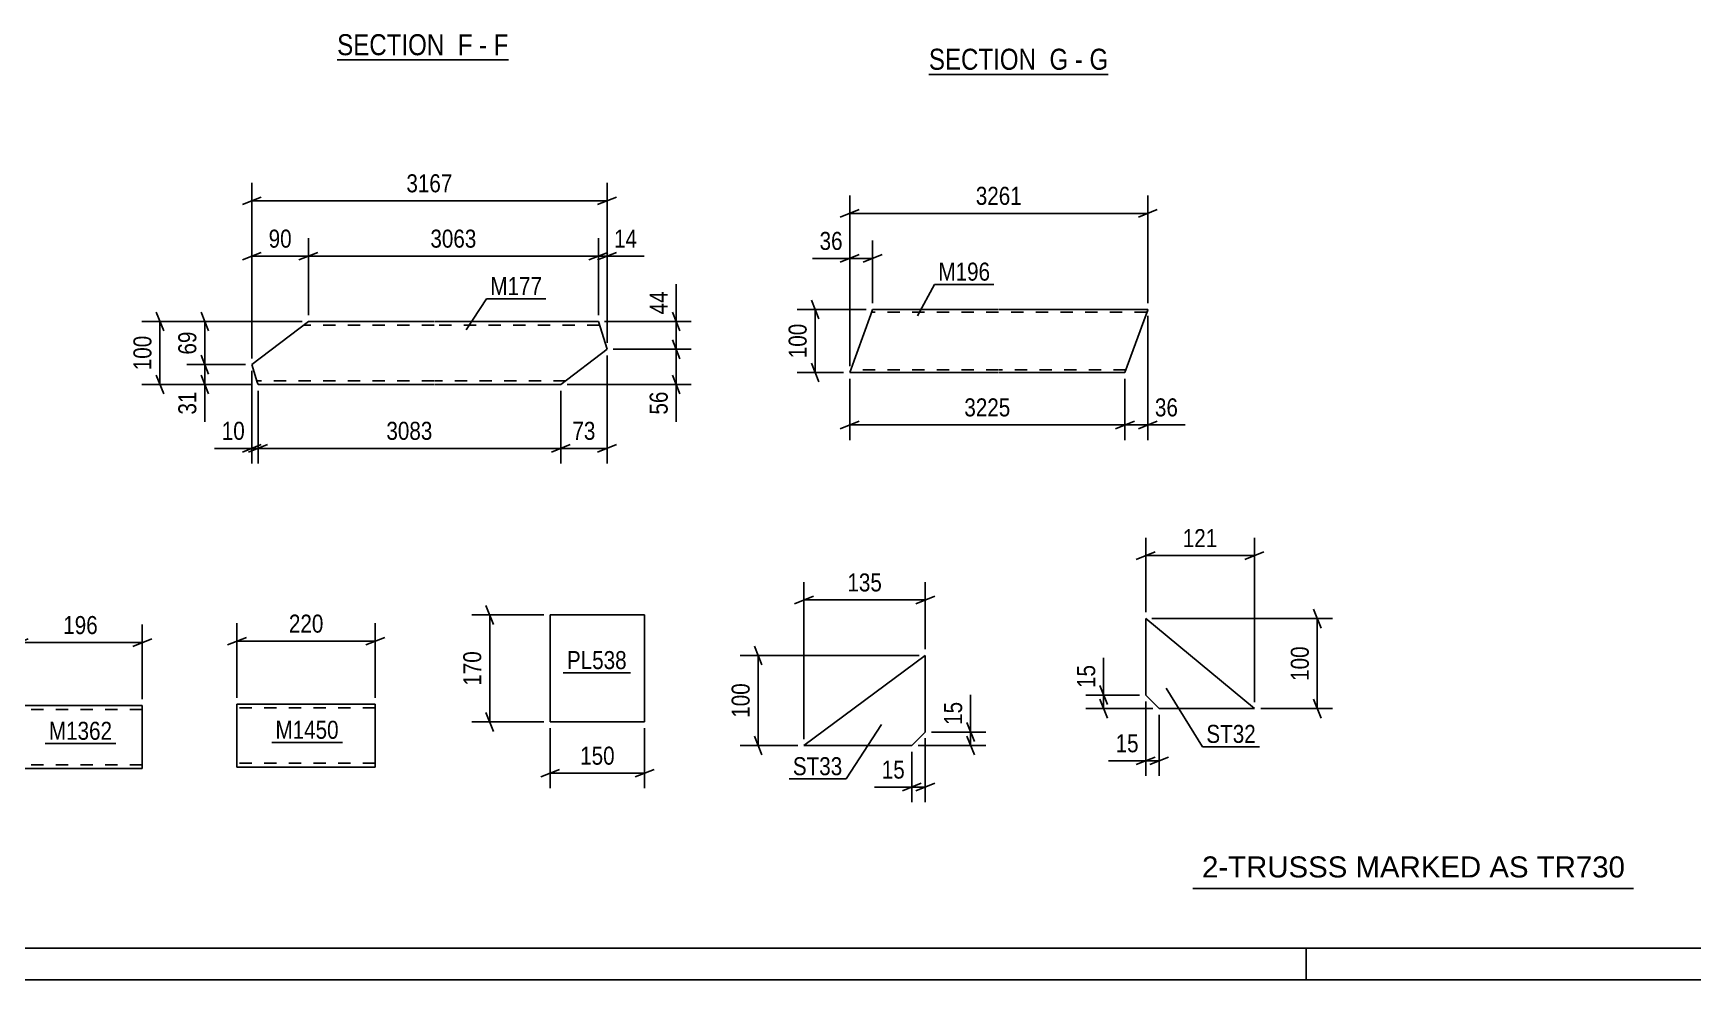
# Model space of a CAD drawing. Header units: millimetres. Extents: x 0 to 841, y 0 to 594.
# Drawn here: x 218.7 to 482.4, y 0 to 150.3 of the extents above; entities that cross this region are included whole.
import ezdxf

# ---------------------------------------------------------------- set-up
doc = ezdxf.new("R2010")
doc.units = ezdxf.units.MM
doc.linetypes.add('DXK_LINE_DOT2', pattern=[3.9198, 1.9599, -1.9599])
doc.styles.add('Arial', font='ARIAL.TTF', dxfattribs={"height": 0.2})
doc.styles.add('Arial Narrow', font='ARIALN.TTF', dxfattribs={"height": 0.2})

# ---------------------------------------------------------------- blocks, each defined once
blk = doc.blocks.new('Unknown-318884897-1133')
at = {"color": 5, "linetype": 'Continuous'}
for p, q in [((5, 5), (836, 5)), ((421, 0), (421, 5)), ((0, 0), (841, 0))]:
    blk.add_line(p, q, dxfattribs=at)
blk = doc.blocks.new('Unknown-318884897-15 - 1248')
at = {"color": 6, "linetype": 'Continuous'}
blk.add_line((267.02, 146.08), (294.23, 146.08), dxfattribs=at)
at = {"color": 0, "linetype": 'Continuous'}
blk.add_wipeout([(285.13, 146.83), (285.13, 150.33), (267.02, 150.33), (267.02, 146.83)], dxfattribs=at)
at = {"color": 7, "linetype": 'Continuous', "style": 'Arial Narrow'}
blk.add_text('SECTION ', height=3.34, dxfattribs=at).set_placement((267.02, 146.83))
at = {"color": 0, "linetype": 'Continuous'}
blk.add_wipeout([(288.52, 146.83), (288.52, 150.33), (286.18, 150.33), (286.18, 146.83)], dxfattribs=at)
blk.add_wipeout([(290.84, 146.83), (290.84, 150.33), (289.57, 150.33), (289.57, 146.83)], dxfattribs=at)
at = {"color": 7, "linetype": 'Continuous', "style": 'Arial Narrow'}
blk.add_text('F', height=3.34, dxfattribs=at).set_placement((286.18, 146.83))
at = {"color": 0, "linetype": 'Continuous'}
blk.add_wipeout([(294.23, 146.83), (294.23, 150.33), (291.89, 150.33), (291.89, 146.83)], dxfattribs=at)
at = {"color": 7, "linetype": 'Continuous', "style": 'Arial Narrow'}
for s, p in [('-', (289.57, 146.83)), ('F', (291.89, 146.83))]:
    blk.add_text(s, height=3.34, dxfattribs=at).set_placement(p)
blk = doc.blocks.new('Unknown-318884897-17 - 6027')
at = {"color": 6, "linetype": 'Continuous'}
blk.add_line((361.05, 143.77), (389.55, 143.77), dxfattribs=at)
at = {"color": 0, "linetype": 'Continuous'}
blk.add_wipeout([(379.16, 144.52), (379.16, 148.02), (361.05, 148.02), (361.05, 144.52)], dxfattribs=at)
at = {"color": 7, "linetype": 'Continuous', "style": 'Arial Narrow'}
blk.add_text('SECTION ', height=3.34, dxfattribs=at).set_placement((361.05, 144.52))
at = {"color": 0, "linetype": 'Continuous'}
blk.add_wipeout([(383.19, 144.52), (383.19, 148.02), (380.21, 148.02), (380.21, 144.52)], dxfattribs=at)
at = {"color": 7, "linetype": 'Continuous', "style": 'Arial Narrow'}
blk.add_text('G', height=3.34, dxfattribs=at).set_placement((380.21, 144.52))
at = {"color": 0, "linetype": 'Continuous'}
blk.add_wipeout([(385.52, 144.52), (385.52, 148.02), (384.24, 148.02), (384.24, 144.52)], dxfattribs=at)
blk.add_wipeout([(389.55, 144.52), (389.55, 148.02), (386.57, 148.02), (386.57, 144.52)], dxfattribs=at)
at = {"color": 7, "linetype": 'Continuous', "style": 'Arial Narrow'}
for s, p in [('G', (386.57, 144.52)), ('-', (384.24, 144.52))]:
    blk.add_text(s, height=3.34, dxfattribs=at).set_placement(p)
blk = doc.blocks.new('Part-318884897-6556 - 6552')
at = {"color": 2, "linetype": 'Continuous'}
for p, q in [((300.87, 57.94), (300.87, 40.94)), ((300.87, 57.94), (315.87, 57.94)), ((315.87, 57.94), (315.87, 40.94)), ((300.87, 40.94), (315.87, 40.94))]:
    blk.add_line(p, q, dxfattribs=at)
blk = doc.blocks.new('Part-318884897-6764 - 6758')
at = {"color": 2, "linetype": 'Continuous'}
for p, q in [((395.5, 45.22), (395.5, 57.36)), ((412.77, 43.07), (395.5, 57.36)), ((397.64, 43.07), (395.5, 45.22)), ((397.64, 43.07), (412.77, 43.07))]:
    blk.add_line(p, q, dxfattribs=at)
blk = doc.blocks.new('Part-318884897-6820 - 6814')
at = {"color": 2, "linetype": 'Continuous'}
for p, q in [((360.48, 51.5), (341.2, 37.21)), ((360.48, 51.5), (360.48, 39.35)), ((341.2, 37.21), (358.34, 37.21)), ((360.48, 39.35), (358.34, 37.21))]:
    blk.add_line(p, q, dxfattribs=at)
blk = doc.blocks.new('Part-318884897-2574 - 2558')
at = {"color": 2, "linetype": 'Continuous'}
for p, q in [((351.81, 105.65), (348.46, 96.45)), ((352.1, 106.45), (351.81, 105.65)), ((372.1, 106.45), (352.1, 106.45)), ((395.84, 106.45), (372.2, 106.45)), ((392.2, 96.45), (395.55, 105.65)), ((395.82, 106.39), (395.55, 105.65)), ((395.82, 106.39), (395.84, 106.45)), ((372.1, 96.45), (348.46, 96.45)), ((392.2, 96.45), (372.2, 96.45))]:
    blk.add_line(p, q, dxfattribs=at)
at = {"color": 7, "linetype": 'DXK_LINE_DOT2'}
for p, q in [((372.1, 106.05), (351.96, 106.05)), ((395.7, 106.05), (372.2, 106.05)), ((395.55, 105.65), (395.76, 106.21)), ((372.1, 96.85), (348.61, 96.85)), ((392.35, 96.85), (372.2, 96.85))]:
    blk.add_line(p, q, dxfattribs=at)
blk = doc.blocks.new('Part-318884897-2285 - 2269')
at = {"color": 2, "linetype": 'Continuous'}
for p, q in [((253.46, 97.69), (262.45, 104.54)), ((282.45, 104.54), (262.45, 104.54)), ((308.52, 104.54), (282.55, 104.54)), ((308.52, 104.54), (309.9, 100.14)), ((254.33, 94.89), (253.46, 97.69)), ((309.9, 100.14), (302.55, 94.54)), ((254.41, 94.63), (254.33, 94.89)), ((254.44, 94.54), (254.41, 94.63)), ((282.45, 94.54), (254.44, 94.54)), ((302.55, 94.54), (282.55, 94.54))]:
    blk.add_line(p, q, dxfattribs=at)
at = {"color": 7, "linetype": 'DXK_LINE_DOT2'}
for p, q in [((282.45, 103.94), (261.67, 103.94)), ((308.71, 103.94), (282.55, 103.94)), ((254.24, 95.19), (254.21, 95.28)), ((282.45, 95.14), (254.25, 95.14)), ((303.34, 95.14), (282.55, 95.14))]:
    blk.add_line(p, q, dxfattribs=at)
blk = doc.blocks.new('Part-318884897-2126 - 2112')
at = {"color": 2, "linetype": 'Continuous'}
for p, q in [((236.04, 43.55), (216.44, 43.55)), ((216.44, 33.64), (216.44, 43.55)), ((236.04, 43.55), (236.04, 34.75)), ((236.04, 33.55), (236.04, 34.75)), ((216.44, 33.64), (216.44, 33.55)), ((216.44, 33.55), (236.04, 33.55))]:
    blk.add_line(p, q, dxfattribs=at)
at = {"color": 7, "linetype": 'DXK_LINE_DOT2'}
for p, q in [((236.04, 42.95), (216.44, 42.95)), ((236.04, 34.19), (236.04, 34.52)), ((216.44, 34.15), (216.44, 34.19)), ((236.04, 34.15), (216.44, 34.15)), ((236.04, 34.15), (236.04, 34.19))]:
    blk.add_line(p, q, dxfattribs=at)
blk = doc.blocks.new('Part-318884897-1875 - 1861')
at = {"color": 2, "linetype": 'Continuous'}
for p, q in [((251.09, 33.87), (251.09, 43.78)), ((273.08, 43.78), (251.09, 43.78)), ((273.08, 34.98), (273.08, 43.78)), ((273.08, 33.78), (273.08, 34.98)), ((251.09, 33.87), (251.09, 33.78)), ((251.09, 33.78), (273.08, 33.78))]:
    blk.add_line(p, q, dxfattribs=at)
at = {"color": 7, "linetype": 'DXK_LINE_DOT2'}
for p, q in [((273.08, 43.18), (251.09, 43.18)), ((251.09, 34.38), (251.09, 34.43)), ((273.08, 34.38), (251.09, 34.38)), ((273.08, 34.43), (273.08, 34.75)), ((273.08, 34.38), (273.08, 34.43))]:
    blk.add_line(p, q, dxfattribs=at)
blk = doc.blocks.new('StraightDimension-318884897-6558 - 6552')
at = {"color": 7, "linetype": 'Continuous'}
for p, q in [((300.87, 39.94), (300.87, 30.41)), ((315.87, 39.94), (315.87, 30.41)), ((302.37, 33.41), (299.37, 32.21)), ((300.87, 32.81), (315.87, 32.81)), ((314.37, 32.21), (317.37, 33.41))]:
    blk.add_line(p, q, dxfattribs=at)
at = {"color": 0}
blk.add_wipeout([(311.72, 33.56), (311.72, 37.76), (305.03, 37.76), (305.03, 33.56)], dxfattribs=at)
at = {"color": 3, "style": 'Arial Narrow'}
blk.add_text('150', height=2.863, dxfattribs=at).set_placement((305.63, 34.16))
blk = doc.blocks.new('StraightDimension-318884897-6569 - 6552')
at = {"color": 7, "linetype": 'Continuous'}
for p, q in [((291.86, 56.44), (290.66, 59.44)), ((299.87, 57.94), (288.41, 57.94)), ((291.26, 40.94), (291.26, 57.94)), ((290.66, 42.44), (291.86, 39.44)), ((299.87, 40.94), (288.41, 40.94))]:
    blk.add_line(p, q, dxfattribs=at)
at = {"color": 0}
blk.add_wipeout([(290.51, 52.78), (286.31, 52.78), (286.31, 46.1), (290.51, 46.1)], dxfattribs=at)
at = {"color": 3, "style": 'Arial Narrow'}
blk.add_text('170', height=2.863, rotation=90.0002, dxfattribs=at).set_placement((289.91, 46.7))
blk = doc.blocks.new('StraightDimension-318884897-6766 - 6758')
at = {"color": 7, "linetype": 'Continuous'}
for p, q in [((423.37, 55.86), (422.17, 58.86)), ((396.5, 57.36), (425.17, 57.36)), ((422.77, 43.07), (422.77, 57.36)), ((413.77, 43.07), (425.17, 43.07)), ((422.17, 44.57), (423.37, 41.57))]:
    blk.add_line(p, q, dxfattribs=at)
at = {"color": 0}
blk.add_wipeout([(422.02, 53.56), (417.82, 53.56), (417.82, 46.87), (422.02, 46.87)], dxfattribs=at)
at = {"color": 3, "style": 'Arial Narrow'}
blk.add_text('100', height=2.863, rotation=90.0002, dxfattribs=at).set_placement((421.42, 47.47))
blk = doc.blocks.new('StraightDimension-318884897-6778 - 6758')
at = {"color": 7, "linetype": 'Continuous'}
for p, q in [((394.5, 45.22), (385.97, 45.22)), ((388.22, 46.72), (389.42, 43.72)), ((388.82, 43.07), (388.82, 45.22)), ((396.64, 43.07), (385.97, 43.07)), ((389.42, 41.57), (388.22, 44.57))]:
    blk.add_line(p, q, dxfattribs=at)
at = {"color": 0}
blk.add_wipeout([(388.07, 50.6), (383.87, 50.6), (383.87, 45.74), (388.07, 45.74)], dxfattribs=at)
at = {"color": 7, "linetype": 'Continuous'}
blk.add_line((388.82, 45.22), (388.82, 51.12), dxfattribs=at)
blk.add_line((388.82, 45.22), (388.82, 51.12), dxfattribs=at)
at = {"color": 3, "style": 'Arial Narrow'}
blk.add_text('15', height=2.863, rotation=90.0002, dxfattribs=at).set_placement((387.47, 46.34))
blk = doc.blocks.new('StraightDimension-318884897-6789 - 6758')
at = {"color": 7, "linetype": 'Continuous'}
for p, q in [((395.5, 58.36), (395.5, 70.21)), ((412.77, 44.07), (412.77, 70.21)), ((397, 67.96), (394, 66.76)), ((395.5, 67.36), (412.77, 67.36)), ((411.27, 66.76), (414.27, 67.96))]:
    blk.add_line(p, q, dxfattribs=at)
at = {"color": 0}
blk.add_wipeout([(407.47, 68.11), (407.47, 72.31), (400.79, 72.31), (400.79, 68.11)], dxfattribs=at)
at = {"color": 3, "style": 'Arial Narrow'}
blk.add_text('121', height=2.863, dxfattribs=at).set_placement((401.39, 68.71))
blk = doc.blocks.new('StraightDimension-318884897-6799 - 6758')
at = {"color": 7, "linetype": 'Continuous'}
for p, q in [((395.5, 44.22), (395.5, 32.38)), ((397.64, 42.07), (397.64, 32.38)), ((394, 34.18), (397, 35.38)), ((395.5, 34.78), (397.64, 34.78)), ((399.14, 35.38), (396.14, 34.18))]:
    blk.add_line(p, q, dxfattribs=at)
at = {"color": 0}
blk.add_wipeout([(394.97, 35.53), (394.97, 39.73), (390.12, 39.73), (390.12, 35.53)], dxfattribs=at)
at = {"color": 7, "linetype": 'Continuous'}
blk.add_line((395.5, 34.78), (389.59, 34.78), dxfattribs=at)
blk.add_line((395.5, 34.78), (389.59, 34.78), dxfattribs=at)
at = {"color": 3, "style": 'Arial Narrow'}
blk.add_text('15', height=2.863, dxfattribs=at).set_placement((390.72, 36.13))
blk = doc.blocks.new('StraightDimension-318884897-6822 - 6814')
at = {"color": 7, "linetype": 'Continuous'}
for p, q in [((360.48, 38.35), (360.48, 28.2)), ((358.34, 36.21), (358.34, 28.2)), ((356.84, 30), (359.84, 31.2)), ((358.34, 30.6), (360.48, 30.6)), ((361.98, 31.2), (358.98, 30))]:
    blk.add_line(p, q, dxfattribs=at)
at = {"color": 0}
blk.add_wipeout([(357.81, 31.35), (357.81, 35.55), (352.96, 35.55), (352.96, 31.35)], dxfattribs=at)
at = {"color": 7, "linetype": 'Continuous'}
blk.add_line((358.34, 30.6), (352.43, 30.6), dxfattribs=at)
blk.add_line((358.34, 30.6), (352.43, 30.6), dxfattribs=at)
at = {"color": 3, "style": 'Arial Narrow'}
blk.add_text('15', height=2.863, dxfattribs=at).set_placement((353.56, 31.95))
blk = doc.blocks.new('StraightDimension-318884897-6861 - 6814')
at = {"color": 7, "linetype": 'Continuous'}
for p, q in [((367.08, 40.85), (368.28, 37.85)), ((359.34, 37.21), (370.08, 37.21)), ((361.48, 39.35), (370.08, 39.35)), ((368.28, 35.71), (367.08, 38.71)), ((367.68, 37.21), (367.68, 39.35))]:
    blk.add_line(p, q, dxfattribs=at)
at = {"color": 0}
blk.add_wipeout([(366.93, 44.74), (362.73, 44.74), (362.73, 39.88), (366.93, 39.88)], dxfattribs=at)
at = {"color": 7, "linetype": 'Continuous'}
blk.add_line((367.68, 39.35), (367.68, 45.26), dxfattribs=at)
blk.add_line((367.68, 39.35), (367.68, 45.26), dxfattribs=at)
at = {"color": 3, "style": 'Arial Narrow'}
blk.add_text('15', height=2.863, rotation=90.0002, dxfattribs=at).set_placement((366.33, 40.48))
blk = doc.blocks.new('StraightDimension-318884897-6837 - 6814')
at = {"color": 7, "linetype": 'Continuous'}
for p, q in [((342.7, 60.92), (339.7, 59.72)), ((341.2, 38.21), (341.2, 63.17)), ((358.98, 59.72), (361.98, 60.92)), ((360.48, 52.5), (360.48, 63.17)), ((341.2, 60.32), (360.48, 60.32))]:
    blk.add_line(p, q, dxfattribs=at)
at = {"color": 0}
blk.add_wipeout([(354.18, 61.07), (354.18, 65.27), (347.5, 65.27), (347.5, 61.07)], dxfattribs=at)
at = {"color": 3, "style": 'Arial Narrow'}
blk.add_text('135', height=2.863, dxfattribs=at).set_placement((348.1, 61.67))
blk = doc.blocks.new('StraightDimension-318884897-6849 - 6814')
at = {"color": 7, "linetype": 'Continuous'}
for p, q in [((334.51, 50), (333.31, 53)), ((359.48, 51.5), (331.06, 51.5)), ((333.91, 37.21), (333.91, 51.5)), ((340.2, 37.21), (331.06, 37.21)), ((333.31, 38.71), (334.51, 35.71))]:
    blk.add_line(p, q, dxfattribs=at)
at = {"color": 0}
blk.add_wipeout([(333.16, 47.7), (328.96, 47.7), (328.96, 41.01), (333.16, 41.01)], dxfattribs=at)
at = {"color": 3, "style": 'Arial Narrow'}
blk.add_text('100', height=2.863, rotation=90.0002, dxfattribs=at).set_placement((332.56, 41.61))
blk = doc.blocks.new('StraightDimension-318884897-2626 - 2558')
at = {"color": 7, "linetype": 'Continuous'}
for p, q in [((351.1, 106.45), (340.12, 106.45)), ((342.37, 107.95), (343.57, 104.95)), ((342.97, 96.45), (342.97, 106.45)), ((343.57, 94.95), (342.37, 97.95)), ((347.46, 96.45), (340.12, 96.45))]:
    blk.add_line(p, q, dxfattribs=at)
at = {"color": 0}
blk.add_wipeout([(342.22, 104.79), (338.02, 104.79), (338.02, 98.11), (342.22, 98.11)], dxfattribs=at)
at = {"color": 3, "style": 'Arial Narrow'}
blk.add_text('100', height=2.863, rotation=90.0002, dxfattribs=at).set_placement((341.62, 98.71))
blk = doc.blocks.new('StraightDimension-318884897-2577 - 2558')
at = {"color": 7, "linetype": 'Continuous'}
for p, q in [((348.46, 97.45), (348.46, 124.57)), ((395.84, 107.45), (395.84, 124.57)), ((349.96, 122.32), (346.96, 121.12)), ((348.46, 121.72), (395.84, 121.72)), ((394.34, 121.12), (397.34, 122.32))]:
    blk.add_line(p, q, dxfattribs=at)
at = {"color": 0}
blk.add_wipeout([(376.41, 122.47), (376.41, 126.67), (367.9, 126.67), (367.9, 122.47)], dxfattribs=at)
at = {"color": 3, "style": 'Arial Narrow'}
blk.add_text('3261', height=2.863, dxfattribs=at).set_placement((368.5, 123.07))
blk = doc.blocks.new('StraightDimension-318884897-2588 - 2558')
at = {"color": 7, "linetype": 'Continuous'}
for p, q in [((348.46, 95.45), (348.46, 85.72)), ((392.2, 95.45), (392.2, 85.72)), ((349.96, 88.72), (346.96, 87.52)), ((348.46, 88.12), (392.2, 88.12)), ((390.7, 87.52), (393.7, 88.72))]:
    blk.add_line(p, q, dxfattribs=at)
at = {"color": 0}
blk.add_wipeout([(374.59, 88.87), (374.59, 93.07), (366.08, 93.07), (366.08, 88.87)], dxfattribs=at)
at = {"color": 3, "style": 'Arial Narrow'}
blk.add_text('3225', height=2.863, dxfattribs=at).set_placement((366.68, 89.47))
blk = doc.blocks.new('StraightDimension-318884897-2600 - 2558')
at = {"color": 7, "linetype": 'Continuous'}
for p, q in [((395.84, 105.45), (395.84, 85.72)), ((392.2, 95.45), (392.2, 85.72)), ((390.7, 87.52), (393.7, 88.72)), ((392.2, 88.12), (395.84, 88.12)), ((397.34, 88.72), (394.34, 87.52))]:
    blk.add_line(p, q, dxfattribs=at)
at = {"color": 0}
blk.add_wipeout([(401.22, 88.87), (401.22, 93.07), (396.37, 93.07), (396.37, 88.87)], dxfattribs=at)
at = {"color": 7, "linetype": 'Continuous'}
blk.add_line((395.84, 88.12), (401.75, 88.12), dxfattribs=at)
blk.add_line((395.84, 88.12), (401.75, 88.12), dxfattribs=at)
at = {"color": 3, "style": 'Arial Narrow'}
blk.add_text('36', height=2.863, dxfattribs=at).set_placement((396.97, 89.47))
blk = doc.blocks.new('StraightDimension-318884897-2613 - 2558')
at = {"color": 7, "linetype": 'Continuous'}
for p, q in [((348.46, 97.45), (348.46, 117.41)), ((352.1, 107.45), (352.1, 117.41)), ((346.96, 113.96), (349.96, 115.16)), ((348.46, 114.56), (352.1, 114.56)), ((353.6, 115.16), (350.6, 113.96))]:
    blk.add_line(p, q, dxfattribs=at)
at = {"color": 0}
blk.add_wipeout([(347.94, 115.31), (347.94, 119.51), (343.08, 119.51), (343.08, 115.31)], dxfattribs=at)
at = {"color": 7, "linetype": 'Continuous'}
blk.add_line((348.46, 114.56), (342.56, 114.56), dxfattribs=at)
blk.add_line((348.46, 114.56), (342.56, 114.56), dxfattribs=at)
at = {"color": 3, "style": 'Arial Narrow'}
blk.add_text('36', height=2.863, dxfattribs=at).set_placement((343.68, 115.91))
blk = doc.blocks.new('StraightDimension-318884897-9790 - 2269')
at = {"color": 7, "linetype": 'Continuous'}
for p, q in [((309.9, 99.14), (309.9, 82)), ((302.55, 93.54), (302.55, 82)), ((301.05, 83.8), (304.05, 85)), ((302.55, 84.4), (309.9, 84.4)), ((311.4, 85), (308.4, 83.8))]:
    blk.add_line(p, q, dxfattribs=at)
at = {"color": 0}
blk.add_wipeout([(308.65, 85.15), (308.65, 89.35), (303.8, 89.35), (303.8, 85.15)], dxfattribs=at)
at = {"color": 3, "style": 'Arial Narrow'}
blk.add_text('73', height=2.863, dxfattribs=at).set_placement((304.4, 85.75))
blk = doc.blocks.new('StraightDimension-318884897-2351 - 2269')
at = {"color": 7, "linetype": 'Continuous'}
for p, q in [((320.29, 106.04), (321.49, 103.04)), ((309.52, 104.54), (323.29, 104.54)), ((320.89, 100.14), (320.89, 104.54)), ((321.49, 98.64), (320.29, 101.64)), ((310.9, 100.14), (323.29, 100.14))]:
    blk.add_line(p, q, dxfattribs=at)
at = {"color": 0}
blk.add_wipeout([(320.14, 109.92), (315.94, 109.92), (315.94, 105.07), (320.14, 105.07)], dxfattribs=at)
at = {"color": 7, "linetype": 'Continuous'}
blk.add_line((320.89, 104.54), (320.89, 110.45), dxfattribs=at)
blk.add_line((320.89, 104.54), (320.89, 110.45), dxfattribs=at)
at = {"color": 3, "style": 'Arial Narrow'}
blk.add_text('44', height=2.863, rotation=90.0002, dxfattribs=at).set_placement((319.54, 105.67))
blk = doc.blocks.new('StraightDimension-318884897-9919 - 2269')
at = {"color": 7, "linetype": 'Continuous'}
for p, q in [((245.38, 106.04), (246.58, 103.04)), ((261.45, 104.54), (243.13, 104.54)), ((245.98, 97.69), (245.98, 104.54)), ((252.46, 97.69), (243.13, 97.69)), ((246.58, 96.19), (245.38, 99.19))]:
    blk.add_line(p, q, dxfattribs=at)
at = {"color": 0}
blk.add_wipeout([(245.23, 103.54), (241.03, 103.54), (241.03, 98.69), (245.23, 98.69)], dxfattribs=at)
at = {"color": 3, "style": 'Arial Narrow'}
blk.add_text('69', height=2.863, rotation=90.0002, dxfattribs=at).set_placement((244.63, 99.29))
blk = doc.blocks.new('StraightDimension-318884897-9791 - 2269')
at = {"color": 7, "linetype": 'Continuous'}
for p, q in [((254.44, 93.54), (254.44, 82)), ((302.55, 93.54), (302.55, 82)), ((255.94, 85), (252.94, 83.8)), ((254.44, 84.4), (302.55, 84.4)), ((301.05, 83.8), (304.05, 85))]:
    blk.add_line(p, q, dxfattribs=at)
at = {"color": 0}
blk.add_wipeout([(282.75, 85.15), (282.75, 89.35), (274.24, 89.35), (274.24, 85.15)], dxfattribs=at)
at = {"color": 3, "style": 'Arial Narrow'}
blk.add_text('3083', height=2.863, dxfattribs=at).set_placement((274.84, 85.75))
blk = doc.blocks.new('StraightDimension-318884897-2326 - 2269')
at = {"color": 7, "linetype": 'Continuous'}
for p, q in [((320.29, 101.64), (321.49, 98.64)), ((310.9, 100.14), (323.29, 100.14)), ((320.89, 94.54), (320.89, 100.14)), ((321.49, 93.04), (320.29, 96.04)), ((303.55, 94.54), (323.29, 94.54))]:
    blk.add_line(p, q, dxfattribs=at)
at = {"color": 0}
blk.add_wipeout([(320.14, 94.02), (315.94, 94.02), (315.94, 89.16), (320.14, 89.16)], dxfattribs=at)
at = {"color": 7, "linetype": 'Continuous'}
blk.add_line((320.89, 94.54), (320.89, 88.63), dxfattribs=at)
blk.add_line((320.89, 94.54), (320.89, 88.63), dxfattribs=at)
at = {"color": 3, "style": 'Arial Narrow'}
blk.add_text('56', height=2.863, rotation=90.0002, dxfattribs=at).set_placement((319.54, 89.76))
blk = doc.blocks.new('StraightDimension-318884897-9920 - 2269')
at = {"color": 7, "linetype": 'Continuous'}
for p, q in [((252.46, 97.69), (243.13, 97.69)), ((245.38, 99.19), (246.58, 96.19)), ((245.98, 94.54), (245.98, 97.69)), ((246.58, 93.04), (245.38, 96.04)), ((253.44, 94.54), (243.13, 94.54))]:
    blk.add_line(p, q, dxfattribs=at)
at = {"color": 0}
blk.add_wipeout([(245.23, 94.02), (241.03, 94.02), (241.03, 89.16), (245.23, 89.16)], dxfattribs=at)
at = {"color": 7, "linetype": 'Continuous'}
blk.add_line((245.98, 94.54), (245.98, 88.63), dxfattribs=at)
blk.add_line((245.98, 94.54), (245.98, 88.63), dxfattribs=at)
at = {"color": 3, "style": 'Arial Narrow'}
blk.add_text('31', height=2.863, rotation=90.0002, dxfattribs=at).set_placement((244.63, 89.76))
blk = doc.blocks.new('StraightDimension-318884897-9792 - 2269')
at = {"color": 7, "linetype": 'Continuous'}
for p, q in [((253.46, 96.69), (253.46, 82)), ((254.44, 93.54), (254.44, 82)), ((251.96, 83.8), (254.96, 85)), ((255.94, 85), (252.94, 83.8)), ((253.46, 84.4), (254.44, 84.4))]:
    blk.add_line(p, q, dxfattribs=at)
at = {"color": 0}
blk.add_wipeout([(252.94, 85.15), (252.94, 89.35), (248.08, 89.35), (248.08, 85.15)], dxfattribs=at)
at = {"color": 7, "linetype": 'Continuous'}
blk.add_line((253.46, 84.4), (247.55, 84.4), dxfattribs=at)
blk.add_line((253.46, 84.4), (247.55, 84.4), dxfattribs=at)
at = {"color": 3, "style": 'Arial Narrow'}
blk.add_text('10', height=2.863, dxfattribs=at).set_placement((248.68, 85.75))
blk = doc.blocks.new('StraightDimension-318884897-9849 - 2269')
at = {"color": 7, "linetype": 'Continuous'}
for p, q in [((308.52, 105.54), (308.52, 117.77)), ((309.9, 101.14), (309.9, 117.77)), ((307.02, 114.32), (310.02, 115.52)), ((311.4, 115.52), (308.4, 114.32)), ((308.52, 114.92), (309.9, 114.92))]:
    blk.add_line(p, q, dxfattribs=at)
at = {"color": 0}
blk.add_wipeout([(315.28, 115.67), (315.28, 119.87), (310.42, 119.87), (310.42, 115.67)], dxfattribs=at)
at = {"color": 7, "linetype": 'Continuous'}
blk.add_line((309.9, 114.92), (315.8, 114.92), dxfattribs=at)
blk.add_line((309.9, 114.92), (315.8, 114.92), dxfattribs=at)
at = {"color": 3, "style": 'Arial Narrow'}
blk.add_text('14', height=2.863, dxfattribs=at).set_placement((311.02, 116.27))
blk = doc.blocks.new('StraightDimension-318884897-9850 - 2269')
at = {"color": 7, "linetype": 'Continuous'}
for p, q in [((262.45, 105.54), (262.45, 117.77)), ((308.52, 105.54), (308.52, 117.77)), ((263.95, 115.52), (260.95, 114.32)), ((262.45, 114.92), (308.52, 114.92)), ((307.02, 114.32), (310.02, 115.52))]:
    blk.add_line(p, q, dxfattribs=at)
at = {"color": 0}
blk.add_wipeout([(289.74, 115.67), (289.74, 119.87), (281.23, 119.87), (281.23, 115.67)], dxfattribs=at)
at = {"color": 3, "style": 'Arial Narrow'}
blk.add_text('3063', height=2.863, dxfattribs=at).set_placement((281.83, 116.27))
blk = doc.blocks.new('StraightDimension-318884897-9851 - 2269')
at = {"color": 7, "linetype": 'Continuous'}
for p, q in [((253.46, 98.69), (253.46, 117.77)), ((262.45, 105.54), (262.45, 117.77)), ((251.96, 114.32), (254.96, 115.52)), ((253.46, 114.92), (262.45, 114.92)), ((263.95, 115.52), (260.95, 114.32))]:
    blk.add_line(p, q, dxfattribs=at)
at = {"color": 0}
blk.add_wipeout([(260.39, 115.67), (260.39, 119.87), (255.53, 119.87), (255.53, 115.67)], dxfattribs=at)
at = {"color": 3, "style": 'Arial Narrow'}
blk.add_text('90', height=2.863, dxfattribs=at).set_placement((256.13, 116.27))
blk = doc.blocks.new('StraightDimension-318884897-9908 - 2269')
at = {"color": 7, "linetype": 'Continuous'}
for p, q in [((254.96, 124.31), (251.96, 123.11)), ((253.46, 98.69), (253.46, 126.56)), ((308.4, 123.11), (311.4, 124.31)), ((309.9, 101.14), (309.9, 126.56)), ((253.46, 123.71), (309.9, 123.71))]:
    blk.add_line(p, q, dxfattribs=at)
at = {"color": 0}
blk.add_wipeout([(285.93, 124.46), (285.93, 128.66), (277.42, 128.66), (277.42, 124.46)], dxfattribs=at)
at = {"color": 3, "style": 'Arial Narrow'}
blk.add_text('3167', height=2.863, dxfattribs=at).set_placement((278.02, 125.06))
blk = doc.blocks.new('StraightDimension-318884897-9968 - 2269')
at = {"color": 7, "linetype": 'Continuous'}
for p, q in [((238.25, 106.04), (239.45, 103.04)), ((261.45, 104.54), (236, 104.54)), ((238.85, 94.54), (238.85, 104.54)), ((239.45, 93.04), (238.25, 96.04)), ((253.44, 94.54), (236, 94.54))]:
    blk.add_line(p, q, dxfattribs=at)
at = {"color": 0}
blk.add_wipeout([(238.1, 102.88), (233.9, 102.88), (233.9, 96.2), (238.1, 96.2)], dxfattribs=at)
at = {"color": 3, "style": 'Arial Narrow'}
blk.add_text('100', height=2.863, rotation=90.0002, dxfattribs=at).set_placement((237.5, 96.8))
blk = doc.blocks.new('StraightDimension-318884897-2128 - 2112')
at = {"color": 7, "linetype": 'Continuous'}
for p, q in [((216.44, 44.55), (216.44, 56.4)), ((236.04, 44.55), (236.04, 56.4)), ((217.94, 54.15), (214.94, 52.95)), ((216.44, 53.55), (236.04, 53.55)), ((234.54, 52.95), (237.54, 54.15))]:
    blk.add_line(p, q, dxfattribs=at)
at = {"color": 0}
blk.add_wipeout([(229.58, 54.3), (229.58, 58.5), (222.89, 58.5), (222.89, 54.3)], dxfattribs=at)
at = {"color": 3, "style": 'Arial Narrow'}
blk.add_text('196', height=2.863, dxfattribs=at).set_placement((223.49, 54.9))
blk = doc.blocks.new('StraightDimension-318884897-1878 - 1861')
at = {"color": 7, "linetype": 'Continuous'}
for p, q in [((251.09, 44.78), (251.09, 56.63)), ((273.08, 44.78), (273.08, 56.63)), ((252.59, 54.38), (249.59, 53.18)), ((251.09, 53.78), (273.08, 53.78)), ((271.58, 53.18), (274.58, 54.38))]:
    blk.add_line(p, q, dxfattribs=at)
at = {"color": 0}
blk.add_wipeout([(265.43, 54.53), (265.43, 58.73), (258.75, 58.73), (258.75, 54.53)], dxfattribs=at)
at = {"color": 3, "style": 'Arial Narrow'}
blk.add_text('220', height=2.863, dxfattribs=at).set_placement((259.35, 55.13))
blk = doc.blocks.new('Unknown-318884897-11047')
at = {"color": 7, "linetype": 'Continuous'}
blk.add_line((403, 14.5), (473, 14.5), dxfattribs=at)
at = {"color": 7, "style": 'Arial'}
blk.add_text('2-TRUSSS MARKED AS TR730', height=3.3428, dxfattribs=at).set_placement((404.45, 16.25))
blk = doc.blocks.new('Mark-318884897-6554 - 6552')
at = {"color": 0}
blk.add_wipeout([(313.04, 49.34), (313.04, 52.34), (303.53, 52.34), (303.53, 49.34)], dxfattribs=at)
blk.add_wipeout([(313.04, 49.34), (313.04, 52.34), (303.53, 52.34), (303.53, 49.34)], dxfattribs=at)
at = {"color": 30, "linetype": 'Continuous'}
blk.add_line((302.93, 48.74), (313.64, 48.74), dxfattribs=at)
at = {"color": 3, "style": 'Arial Narrow'}
blk.add_text('PL538', height=2.863, dxfattribs=at).set_placement((303.53, 49.34))
blk = doc.blocks.new('Mark-318884897-6760 - 6758')
at = {"color": 0}
blk.add_wipeout([(412.99, 37.62), (412.99, 40.62), (405.14, 40.62), (405.14, 37.62)], dxfattribs=at)
blk.add_wipeout([(412.99, 37.62), (412.99, 40.62), (405.14, 40.62), (405.14, 37.62)], dxfattribs=at)
at = {"color": 30, "linetype": 'Continuous'}
for p, q in [((398.77, 46.3), (404.54, 37.02)), ((404.54, 37.02), (413.59, 37.02))]:
    blk.add_line(p, q, dxfattribs=at)
at = {"color": 3, "style": 'Arial Narrow'}
blk.add_text('ST32', height=2.863, dxfattribs=at).set_placement((405.14, 37.62))
blk = doc.blocks.new('Mark-318884897-6816 - 6814')
at = {"color": 0}
blk.add_wipeout([(347.29, 32.49), (347.29, 35.49), (339.43, 35.49), (339.43, 32.49)], dxfattribs=at)
blk.add_wipeout([(347.29, 32.49), (347.29, 35.49), (339.43, 35.49), (339.43, 32.49)], dxfattribs=at)
at = {"color": 30, "linetype": 'Continuous'}
for p in [(353.51, 40.55), (338.83, 31.89)]:
    blk.add_line(p, (347.89, 31.89), dxfattribs=at)
at = {"color": 3, "style": 'Arial Narrow'}
blk.add_text('ST33', height=2.863, dxfattribs=at).set_placement((339.43, 32.49))
blk = doc.blocks.new('Mark-318884897-2570 - 2558')
at = {"color": 0}
blk.add_wipeout([(370.78, 111.03), (370.78, 114.03), (362.56, 114.03), (362.56, 111.03)], dxfattribs=at)
blk.add_wipeout([(370.78, 111.03), (370.78, 114.03), (362.56, 114.03), (362.56, 111.03)], dxfattribs=at)
at = {"color": 30, "linetype": 'Continuous'}
for p, q in [((359.22, 105.43), (361.96, 110.43)), ((361.96, 110.43), (371.38, 110.43))]:
    blk.add_line(p, q, dxfattribs=at)
at = {"color": 3, "style": 'Arial Narrow'}
blk.add_text('M196', height=2.863, dxfattribs=at).set_placement((362.56, 111.03))
blk = doc.blocks.new('Mark-318884897-2281 - 2269')
at = {"color": 0}
blk.add_wipeout([(299.59, 108.73), (299.59, 111.73), (291.36, 111.73), (291.36, 108.73)], dxfattribs=at)
blk.add_wipeout([(299.59, 108.73), (299.59, 111.73), (291.36, 111.73), (291.36, 108.73)], dxfattribs=at)
at = {"color": 30, "linetype": 'Continuous'}
for p, q in [((287.53, 103.21), (290.76, 108.13)), ((290.76, 108.13), (300.19, 108.13))]:
    blk.add_line(p, q, dxfattribs=at)
at = {"color": 3, "style": 'Arial Narrow'}
blk.add_text('M177', height=2.863, dxfattribs=at).set_placement((291.36, 108.73))
blk = doc.blocks.new('Mark-318884897-2124 - 2112')
at = {"color": 0}
blk.add_wipeout([(231.26, 38.11), (231.26, 41.11), (221.21, 41.11), (221.21, 38.11)], dxfattribs=at)
blk.add_wipeout([(231.26, 38.11), (231.26, 41.11), (221.21, 41.11), (221.21, 38.11)], dxfattribs=at)
at = {"color": 30, "linetype": 'Continuous'}
blk.add_line((220.61, 37.51), (231.86, 37.51), dxfattribs=at)
at = {"color": 3, "style": 'Arial Narrow'}
blk.add_text('M1362', height=2.863, dxfattribs=at).set_placement((221.21, 38.11))
blk = doc.blocks.new('Mark-318884897-1873 - 1861')
at = {"color": 0}
blk.add_wipeout([(267.26, 38.27), (267.26, 41.27), (257.21, 41.27), (257.21, 38.27)], dxfattribs=at)
blk.add_wipeout([(267.26, 38.27), (267.26, 41.27), (257.21, 41.27), (257.21, 38.27)], dxfattribs=at)
at = {"color": 30, "linetype": 'Continuous'}
blk.add_line((256.61, 37.67), (267.86, 37.67), dxfattribs=at)
at = {"color": 3, "style": 'Arial Narrow'}
blk.add_text('M1450', height=2.863, dxfattribs=at).set_placement((257.21, 38.27))

msp = doc.modelspace()

# ---------------------------------------------------------------- block references
for name in ['Unknown-318884897-1133', 'Part-318884897-2574 - 2558', 'Part-318884897-2285 - 2269', 'Part-318884897-6556 - 6552', 'Part-318884897-6764 - 6758', 'Part-318884897-6820 - 6814', 'Part-318884897-2126 - 2112', 'Part-318884897-1875 - 1861', 'Unknown-318884897-11047']:
    msp.add_blockref(name, (0, 0))

# ---------------------------------------------------------------- next in the draw order: block references
for name in ['Unknown-318884897-15 - 1248', 'Unknown-318884897-17 - 6027', 'StraightDimension-318884897-9919 - 2269', 'StraightDimension-318884897-2626 - 2558', 'StraightDimension-318884897-9790 - 2269', 'StraightDimension-318884897-2128 - 2112', 'StraightDimension-318884897-1878 - 1861', 'StraightDimension-318884897-6766 - 6758', 'Mark-318884897-6554 - 6552', 'Mark-318884897-2124 - 2112', 'Mark-318884897-1873 - 1861', 'StraightDimension-318884897-6558 - 6552', 'StraightDimension-318884897-6822 - 6814']:
    msp.add_blockref(name, (0, 0))

# ---------------------------------------------------------------- next in the draw order: block references
for name in ['StraightDimension-318884897-2577 - 2558', 'StraightDimension-318884897-2351 - 2269', 'StraightDimension-318884897-2588 - 2558', 'StraightDimension-318884897-9791 - 2269', 'StraightDimension-318884897-6569 - 6552', 'StraightDimension-318884897-6778 - 6758', 'StraightDimension-318884897-6861 - 6814']:
    msp.add_blockref(name, (0, 0))

# ---------------------------------------------------------------- next in the draw order: block references
for name in ['StraightDimension-318884897-2613 - 2558', 'Mark-318884897-2570 - 2558', 'StraightDimension-318884897-2600 - 2558', 'StraightDimension-318884897-2326 - 2269', 'StraightDimension-318884897-9920 - 2269', 'StraightDimension-318884897-6789 - 6758', 'StraightDimension-318884897-6837 - 6814']:
    msp.add_blockref(name, (0, 0))

# ---------------------------------------------------------------- next in the draw order: block references
for name in ['StraightDimension-318884897-9849 - 2269', 'StraightDimension-318884897-9792 - 2269', 'StraightDimension-318884897-6849 - 6814', 'StraightDimension-318884897-6799 - 6758']:
    msp.add_blockref(name, (0, 0))

# ---------------------------------------------------------------- next in the draw order: block references
for name in ['StraightDimension-318884897-9850 - 2269', 'Mark-318884897-6760 - 6758', 'Mark-318884897-6816 - 6814']:
    msp.add_blockref(name, (0, 0))

# ---------------------------------------------------------------- next in the draw order: block references
msp.add_blockref('StraightDimension-318884897-9851 - 2269', (0, 0))

# ---------------------------------------------------------------- next in the draw order: block references
msp.add_blockref('StraightDimension-318884897-9908 - 2269', (0, 0))

# ---------------------------------------------------------------- next in the draw order: block references
for name in ['Mark-318884897-2281 - 2269', 'StraightDimension-318884897-9968 - 2269']:
    msp.add_blockref(name, (0, 0))

doc.saveas('drawing.dxf')
